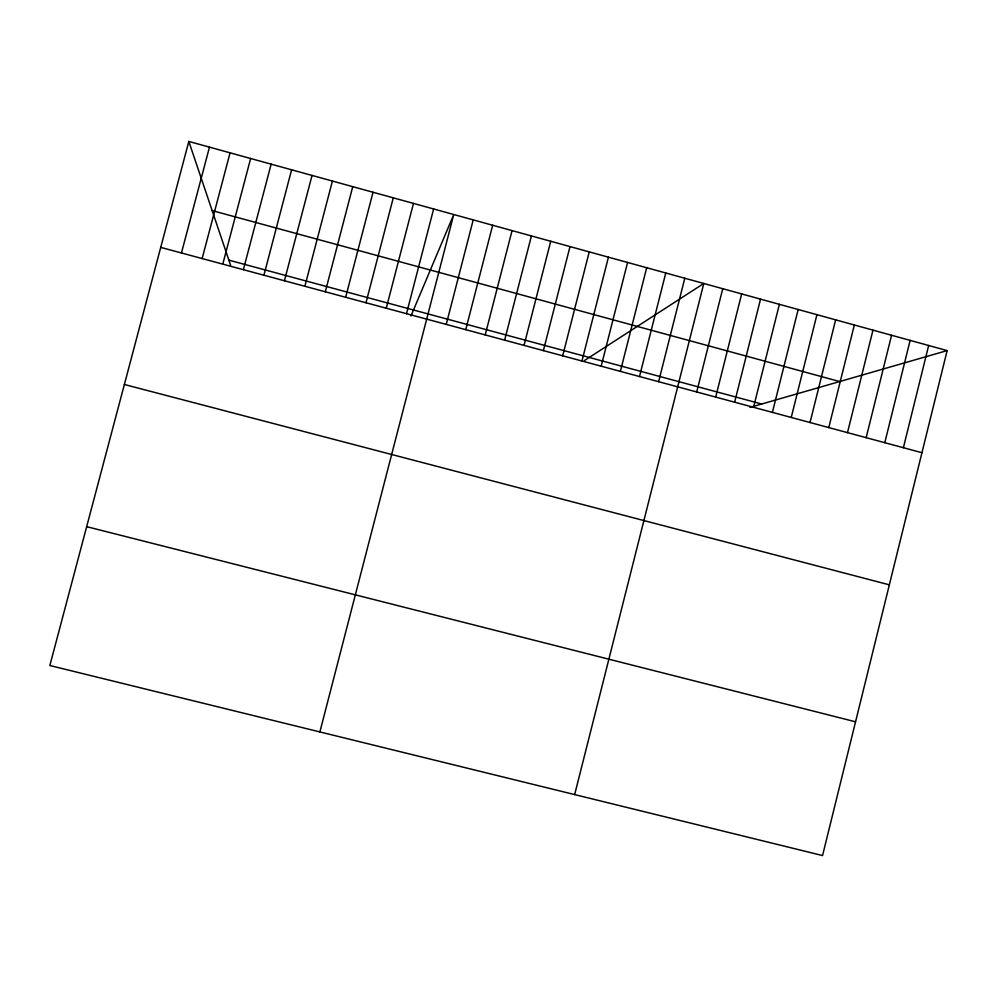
<?xml version="1.0" encoding="UTF-8"?>
<svg xmlns="http://www.w3.org/2000/svg" width="997" height="997" viewBox="0 0 997 997"><rect width="100%" height="100%" fill="white"/><g stroke="black" fill="none" stroke-linecap="round" stroke-linejoin="round"><path stroke-width="1.5" d="M884.8 442.693L910.136 340.376M903.394 447.703L928.668 345.485M947.15 350.595L822.55 855.551L49.85 665.522L188.819 141.449L947.15 350.595L749.943 407.399M810.038 422.516L835.648 319.838M828.781 427.576L854.329 324.985M847.5 432.623L872.973 330.132M866.169 437.658L891.567 335.266M734.639 402.19L760.537 299.125M753.545 407.287L779.38 304.322M772.413 412.372L798.173 309.506M791.244 417.456L816.929 314.678M658.618 381.677L684.802 278.238M574.671 794.584L703.795 283.472L584.392 360.59M696.716 391.958L722.75 288.706M715.696 397.08L741.668 293.916M581.961 361.001L608.432 257.176M601.179 366.186L627.587 262.46M620.371 371.37L646.692 267.719M639.513 376.53L665.772 272.991M504.644 340.151L531.413 235.928M524.036 345.386L550.73 241.262M543.39 350.595L570.01 246.571M562.694 355.804L589.239 251.88M446.232 324.399L473.226 219.888M465.749 329.658L492.668 225.247M485.215 334.905L512.059 230.594M365.986 302.752L393.279 197.83M386.263 308.223L413.481 203.4M406.489 313.681L433.633 208.959M319.875 731.935L453.747 214.517L410.976 315.987M304.883 286.264L332.412 181.043M325.296 291.772L352.751 186.651M345.66 297.268L373.04 192.247M222.78 264.13L250.633 158.498M243.38 269.676L271.147 164.156M263.918 275.222L291.61 169.789M284.419 280.755L312.036 175.422M181.454 252.976L209.47 147.145M202.142 258.559L230.07 152.828M86.677 526.665L855.551 721.803M124.376 384.493L889.349 584.84M228.861 260.142L761.683 404.009M160.729 247.393L921.951 452.713M212.149 210.591L839.661 381.552M188.819 141.449L230.544 265.127"/></g></svg>
